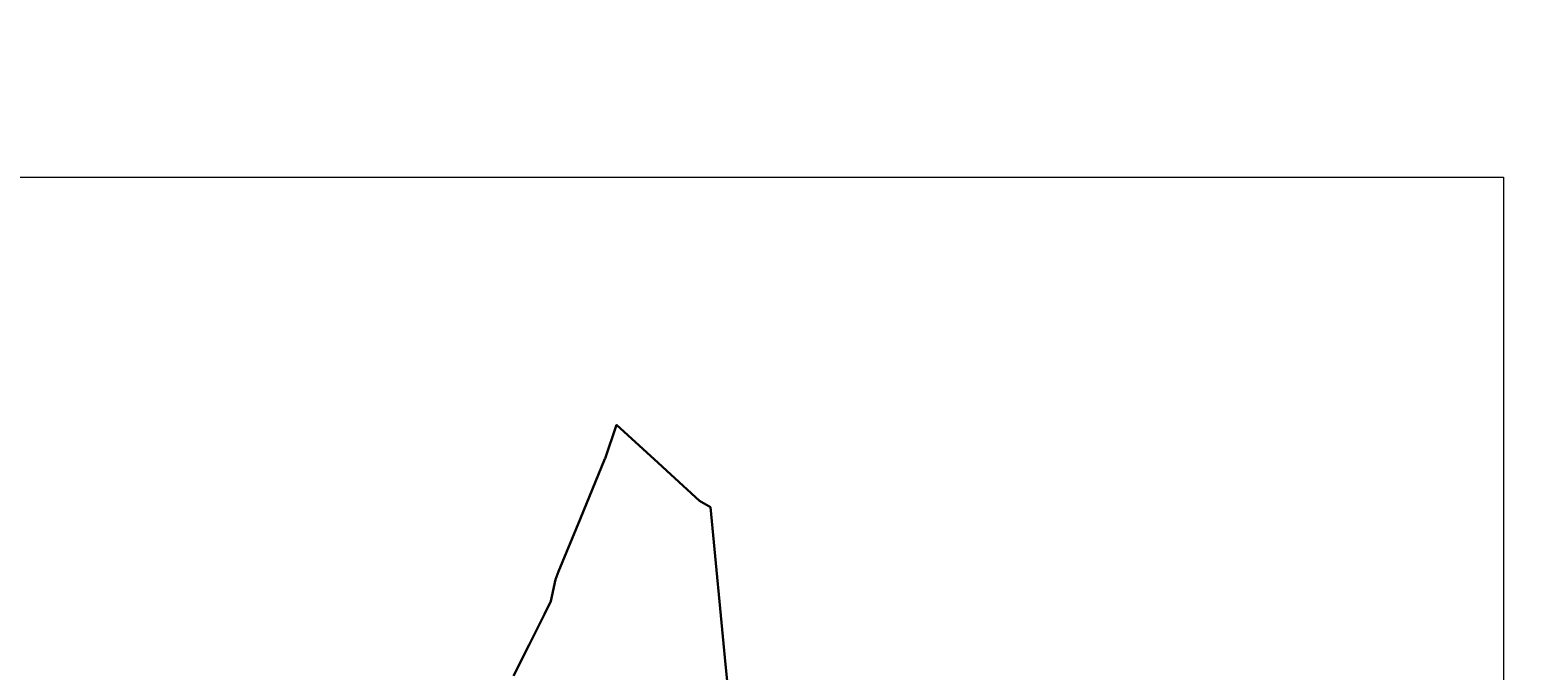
# Model space of a CAD drawing. Header units: metres. Extents: x 256329 to 886268, y -249371 to 355.
# Drawn here: x 284054.3 to 284302, y -978.6 to -871.7 of the extents above; entities that cross this region are included whole.
import ezdxf

# ---------------------------------------------------------------- set-up
doc = ezdxf.new("R2010")
doc.units = ezdxf.units.M
doc.header["$MEASUREMENT"] = 0
doc.layers.get('0').update_dxf_attribs({"lineweight": 18})
doc.layers.add('A-COL', color=2, linetype='Continuous', lineweight=0)
doc.layers.add('PLOT_BOUNDARY', color=3, linetype='Continuous', lineweight=30)

msp = doc.modelspace()

# ---------------------------------------------------------------- linework, layer by layer
msp.add_lwpolyline([(283932.142067, -896.325846), (284300.184425, -896.325846), (284300.184425, -1354.365052), (283932.142067, -1354.365052)], close=True)
at = {"layer": 'A-COL', "color": 1, "linetype": 'ByBlock', "elevation": -1.151947}
msp.add_lwpolyline([(284171.075099, -984.69572), (284170.390759, -977.561252), (284167.87648, -951.349043), (284166.041723, -950.268285), (284161.227384, -945.871123), (284159.123741, -943.949768), (284152.205759, -937.631252), (284150.261411, -943.219497), (284150.234759, -943.300252), (284146.103759, -953.353252), (284142.522458, -962.068531), (284141.972759, -963.406252), (284141.200759, -967.047252), (284140.191759, -969.182252), (284137.579259, -974.334252), (284134.966759, -979.486252)], dxfattribs=at)
at = {"layer": 'A-COL', "color": 1, "linetype": 'ByBlock'}
msp.add_lwpolyline([(284171.075099, -984.69572), (284170.390759, -977.561252), (284167.87648, -951.349043), (284166.041723, -950.268285), (284161.227384, -945.871123), (284159.123741, -943.949768), (284152.205759, -937.631252), (284150.261411, -943.219497), (284150.234759, -943.300252), (284146.103759, -953.353252), (284142.522458, -962.068531), (284141.972759, -963.406252), (284141.200759, -967.047252), (284140.191759, -969.182252), (284137.579259, -974.334252), (284134.966759, -979.486252)], dxfattribs=at)
at = {"layer": 'PLOT_BOUNDARY', "color": 70}
msp.add_lwpolyline([(284171.075099, -984.69572), (284170.390759, -977.561252), (284167.87648, -951.349043), (284166.041723, -950.268285), (284161.227384, -945.871123), (284159.123741, -943.949768), (284152.205759, -937.631252), (284150.261411, -943.219497), (284150.234759, -943.300252), (284146.103759, -953.353252), (284142.522458, -962.068531), (284141.972759, -963.406252), (284141.200759, -967.047252), (284140.191759, -969.182252), (284137.579259, -974.334252), (284134.966759, -979.486252)], dxfattribs=at)

doc.saveas('drawing.dxf')
